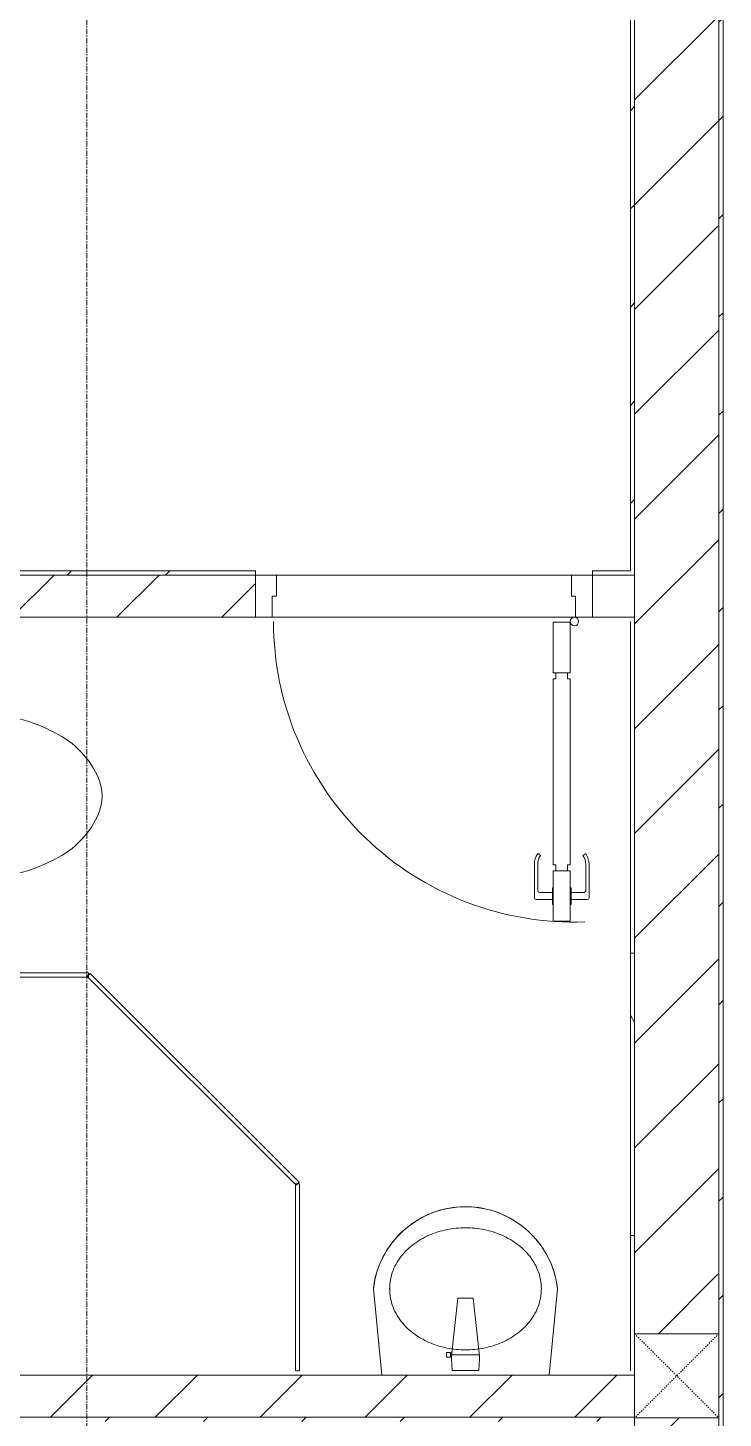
# Model space of a CAD drawing. Header units: millimetres. Extents: x 5357 to 201988, y -16345 to 109895.
# Drawn here: x 114813 to 116463, y 64835 to 68137 of the extents above; entities that cross this region are included whole.
import ezdxf

# ---------------------------------------------------------------- set-up
doc = ezdxf.new("R2010")
doc.units = ezdxf.units.MM
doc.linetypes.add('Dash', pattern=[6, 3, -3])
doc.linetypes.add('Grid Line', pattern=[22.225, 12.7, -3.175, 3.175, -3.175])
for name, color, linetype, lineweight in [('0-1', 7, 'Continuous', 5), ('A-DETL-GENF-1', 53, 'Continuous', 9), ('A-DOOR-1', 53, 'Continuous', 9), ('A-FLOR', 192, 'Continuous', 9), ('A-FLOR-1', 10, 'Continuous', 9), ('A-FLOR-2', 53, 'Continuous', 9), ('A-GLAZ-CURT-1', 53, 'Continuous', 9), ('A-WALL', 113, 'Continuous', 9), ('A-WALL-1', 9, 'Continuous', 18), ('A-WALL-2', 53, 'Continuous', 9), ('A-WALL-4', 113, 'Continuous', 18), ('A-WALL-PATT-1', 10, 'Continuous', 9), ('A-WALL-PATT-2', 53, 'Continuous', 9), ('A-WALL-PATT-3', 111, 'Continuous', 9), ('I-FURN-1', 53, 'Continuous', 9), ('I-WALL-1', 9, 'Continuous', 18), ('I-WALL-3', 2, 'Continuous', 18), ('P-SANR-FIXT-1', 53, 'Continuous', 9), ('P-SANR-FIXT-2', 221, 'Continuous', 9), ('S-COLS', 52, 'Continuous', 9), ('S-COLS-5', 52, 'Continuous', 18), ('S-COLS-6', 52, 'Dash', 9), ('S-COLS-HDLN', 52, 'Dash', 9), ('S-GRID-1', 1, 'Grid Line', 9)]:
    doc.layers.add(name, color=color, linetype=linetype, lineweight=lineweight)
pattern_1 = [(45, (0, 0), (-124.4508, 124.4508), [])]
pattern_2 = [(45, (0, 0), (-116.67262, 116.67262), [])]

# ---------------------------------------------------------------- blocks, each defined once
blk = doc.blocks.new('DOOR_CW_01 CANH MO-PANEL KINH - DIG_02-800x2200-CỬA NHÔM KÍNH-400864-TKCS_MB SÂN ĐƯỜNG NỘI BỘ')
at = {"layer": 'A-DETL-GENF-1'}
for p, q in [((-347, 772), (-307, 772)), ((-347, 652), (-347, 772)), ((-307, 772), (-307, 652)), ((-349, 731.8), (-347, 731.8)), ((-349, 692.2), (-349, 731.8)), ((-347, 692.2), (-347, 731.8)), ((-307, 692.2), (-307, 731.8)), ((-305, 731.8), (-307, 731.8)), ((-305, 692.2), (-305, 731.8)), ((-392, 637), (-392, 716.5)), ((-349, 720.5), (-388, 720.5)), ((-384, 699.5), (-384, 637)), ((-349, 703.5), (-380, 703.5)), ((-305, 720.5), (-266, 720.5)), ((-305, 703.5), (-274, 703.5)), ((-270, 699.5), (-270, 637)), ((-262, 637), (-262, 716.5)), ((-347, 692.2), (-349, 692.2)), ((-307, 692.2), (-305, 692.2)), ((-307, 652), (-347, 652)), ((-347, 638), (-341, 638)), ((-347, 638), (-347, 196)), ((-313, 652), (-341, 652)), ((-341, 652), (-341, 638)), ((-313, 638), (-313, 652)), ((-307, 638), (-313, 638)), ((-307, 196), (-307, 638)), ((-383.9, 611.2), (-377.3, 615.8)), ((-270.1, 611.2), (-276.7, 615.8)), ((-347, 196), (-341, 196)), ((-307, 182), (-347, 182)), ((-347, 182), (-347, 62)), ((-341, 196), (-341, 182)), ((-341, 182), (-313, 182)), ((-307, 196), (-313, 196)), ((-313, 182), (-313, 196)), ((-307, 62), (-307, 182)), ((-347, 62), (-307, 62))]:
    blk.add_line(p, q, dxfattribs=at)
blk.add_circle((-357, 60), 10, dxfattribs=at)
for centre, radius, start, end in [((-357, 60), 714, 360, 92), ((-388, 716.5), 4, 90, 180), ((-380, 699.5), 4, 90, 180), ((-274, 699.5), 4, 0, 90), ((-266, 716.5), 4, 0, 90), ((-347, 637), 45, 180, 215), ((-347, 637), 37, 180, 215), ((-307, 637), 37, 325, 0), ((-307, 637), 45, 325, 0)]:
    blk.add_arc(centre, radius, start, end, dxfattribs=at)
at = {"layer": 'A-DOOR-1'}
for p, q in [((-360, 50), (-400, 50)), ((-400, 50), (-400, -50)), ((-360, 0), (-360, 50)), ((-357, 50), (-332, 50)), ((400, 50), (360, 50)), ((360, 50), (360, 0)), ((400, -50), (400, 50)), ((-350, 0), (-360, 0)), ((-350, -50), (-350, 0)), ((360, 0), (350, 0)), ((350, 0), (350, -50)), ((-400, -50), (-350, -50)), ((350, -50), (400, -50))]:
    blk.add_line(p, q, dxfattribs=at)
blk = doc.blocks.new('GIUONG NGU-2TAB-1600x2000 - GIUONG NGU-2TAB-1600x2000-V115-TKCS_MB SÂN ĐƯỜNG NỘI BỘ')
at = {"layer": 'I-FURN-1'}
for p, q in [((458.5, 0), (8.5, 0)), ((8.5, 0), (8.5, -50)), ((458.5, -50), (458.5, 0)), ((2108.2, 0), (458.5, 0)), ((458.5, 0), (458.5, -50)), ((458.5, 0), (2108.2, 0)), ((2108.2, -50), (2108.2, 0)), ((2558.2, 0), (2108.2, 0)), ((2108.2, 0), (2108.2, -50)), ((2558.2, -50), (2558.2, 0)), ((458.5, -50), (8.5, -50)), ((8.5, -50), (8.5, -450.3)), ((8.5, -50), (458.5, -50)), ((458.5, -50), (8.5, -50)), ((8.5, -50), (8.5, -450.3)), ((458.5, -450.3), (458.5, -50)), ((2108.2, -50), (458.5, -50)), ((458.5, -50), (458.5, -1938.9)), ((458.5, -50), (2108.2, -50)), ((458.5, -1938.9), (458.5, -50)), ((458.5, -450.3), (458.5, -50)), ((458.5, -50), (2108.2, -50)), ((2558.2, -50), (2108.2, -50)), ((2108.2, -50), (2108.2, -450.3)), ((2108.2, -1938.9), (2108.2, -50)), ((2108.2, -50), (2558.2, -50)), ((2108.2, -50), (2558.2, -50)), ((2108.2, -450.3), (2108.2, -50)), ((2108.2, -50), (2108.2, -1938.9)), ((2558.2, -450.3), (2558.2, -50)), ((2558.2, -50), (2558.2, -450.3)), ((233.5, -86.8), (233.5, -413.5)), ((2333.2, -86.8), (2333.2, -413.5)), ((508.5, -100), (2058.2, -100)), ((508.5, -1938.9), (508.5, -100)), ((2058.2, -100), (2058.2, -1938.9)), ((120.2, -250.2), (346.8, -250.2)), ((2446.5, -250.2), (2219.8, -250.2)), ((8.5, -450.3), (458.5, -450.3)), ((8.5, -450.3), (458.5, -450.3)), ((2108.2, -450.3), (2558.2, -450.3)), ((2558.2, -450.3), (2108.2, -450.3)), ((1997.1, -2000), (569.6, -2000)), ((569.6, -2050), (1997.1, -2050)), ((1997.1, -2050), (569.6, -2050))]:
    blk.add_line(p, q, dxfattribs=at)
for centre in [(233.5, -250.2), (2333.2, -250.2)]:
    blk.add_circle(centre, 150.7, dxfattribs=at)
for centre, radius, start, end in [((569.6, -1938.9), 111.1, 180, 270), ((569.6, -1938.9), 111.1, 180, 270), ((569.6, -1938.9), 61.1, 180, 270), ((1997.1, -1938.9), 111.1, 270, 360), ((1997.1, -1938.9), 61.1, 270, 0), ((1997.1, -1938.9), 111.1, 270, 0)]:
    blk.add_arc(centre, radius, start, end, dxfattribs=at)
blk = doc.blocks.new('TOILET - TOILET-348229-TKCS_MB SÂN ĐƯỜNG NỘI BỘ')
at = {"layer": 'P-SANR-FIXT-1'}
for p, q in [((214.2, -19.1), (-214.2, -19.1)), ((194, -19.9), (-194, -19.9)), ((-171.7, -330.3), (-178.6, -355.5)), ((171.7, -330.3), (178.6, -355.5))]:
    blk.add_line(p, q, dxfattribs=at)
for centre, radius, start, end in [((-46.1, -111.1), 191.6, 151.2809, 176.4513), ((-9.8, -107.2), 207.3, 156.2862, 203.7138), ((-193.7, -26.4), 6.48, 92.3168, 156.2862), ((193.7, -26.4), 6.48, 23.7138, 87.6832), ((9.8, -107.2), 207.3, 336.2862, 23.7138), ((46.1, -111.1), 191.6, 3.5487, 28.7191), ((1.9, -114.1), 239.7, 176.4513, 195.2961), ((-1.9, -114.1), 239.7, 344.7039, 3.5487), ((-4, -115.7), 233.6, 195.2961, 215.2147), ((-189.1, -185.5), 11.7, 205.4105, 277.5788), ((178.9, -2951.3), 2778.4, 97.2351, 97.5788), ((-14.3, -1400.4), 1215.6, 90.3974, 97.407), ((0, -3462.8), 3278, 89.6026, 90.3974), ((14.3, -1400.4), 1215.6, 82.593, 89.6026), ((-178.9, -2951.3), 2778.4, 82.4212, 82.7649), ((189.1, -185.5), 11.7, 262.4212, 334.5895), ((4, -115.7), 233.6, 324.7853, 344.7039), ((0.6, -792.1), 586.9, 95.8322, 108.9927), ((0, -416), 206.1, 90, 122.0732), ((0, -786.7), 581.5, 84.1678, 95.8322), ((0, -416), 206.1, 57.9268, 90), ((-0.6, -792.1), 586.9, 71.0073, 84.1678), ((-195, -224.1), 13.8, 230.6724, 288.9927), ((-343.5, -327.4), 167.3, 355.4559, 27.38), ((-0.4, -384), 179.5, 127.4036, 162.5964), ((0.4, -384), 179.5, 17.4036, 52.5964), ((343.5, -327.4), 167.3, 152.62, 184.5441), ((195, -224.1), 13.8, 251.0073, 309.3276), ((-719.2, -297.5), 544.3, 346.0536, 355.4559), ((719.2, -297.5), 544.3, 184.5441, 190.2879), ((-1948.3, -805.1), 2171.2, 9.681, 10.8949), ((137.1, -461.2), 329.8, 174.3487, 207.6878), ((-137.1, -461.2), 329.8, 332.3122, 3.6835), ((45.1, -528.6), 217.6, 203.2216, 244.7718), ((-45.1, -528.6), 217.6, 295.2282, 336.7784), ((0, -624.4), 111.7, 244.7718, 295.2282)]:
    blk.add_arc(centre, radius, start, end, dxfattribs=at)
blk = doc.blocks.new('bonruatreo - Chậu rửa-348246-TKCS_MB SÂN ĐƯỜNG NỘI BỘ')
at = {"layer": 'P-SANR-FIXT-1'}
for p, q in [((-218.6, 205), (-198.4, 0)), ((-177.8, 205), (-180.6, 205)), ((198.4, 0), (218.6, 205)), ((-198.4, 0), (198.4, 0)), ((165, 0), (-165, 0))]:
    blk.add_line(p, q, dxfattribs=at)
at = {"layer": 'P-SANR-FIXT-1', "flags": 128}
blk.add_lwpolyline([(-218.6, 205), (-217.4, 213.7), (-215.9, 222.4), (-214, 231), (-211.8, 239.5), (-209.3, 247.9), (-206.4, 256.2), (-203.2, 264.4), (-199.6, 272.5), (-195.8, 280.4), (-191.6, 288.1), (-187.1, 295.7), (-182.3, 303.1), (-177.3, 310.3), (-171.9, 317.3), (-166.3, 324.1), (-160.4, 330.6), (-154.2, 336.9), (-147.8, 342.9), (-141.2, 348.7), (-134.3, 354.2), (-127.3, 359.4), (-120, 364.4), (-112.5, 369), (-104.9, 373.4), (-97.1, 377.4), (-89.1, 381.2), (-81, 384.6), (-72.7, 387.6), (-64.4, 390.4), (-55.9, 392.8), (-47.3, 394.8), (-38.7, 396.6), (-30, 397.9), (-21.3, 399), (-12.5, 399.6), (-3.7, 400), (5.1, 399.9), (13.9, 399.6), (22.6, 398.8), (31.4, 397.8), (40.1, 396.3), (48.7, 394.5), (57.2, 392.4), (65.7, 390), (74, 387.2), (82.2, 384.1), (90.3, 380.6), (98.3, 376.8), (106.1, 372.7), (113.7, 368.3), (121.1, 363.6), (128.4, 358.7), (135.4, 353.4), (142.2, 347.8), (148.8, 342), (155.2, 335.9), (161.3, 329.6), (167.2, 323), (172.8, 316.2), (178.1, 309.2), (183.1, 302), (187.8, 294.6), (192.2, 287), (196.4, 279.2), (200.2, 271.3), (203.7, 263.2), (206.8, 255), (209.7, 246.6), (212.2, 238.2), (214.3, 229.7), (216.1, 221.1), (217.6, 212.4), (218.6, 205)], dxfattribs=at)
at = {"layer": 'P-SANR-FIXT-1'}
blk.add_arc((0, 180), 220, 6.525, 173.475, dxfattribs=at)
for points in [[(-180, 205), (-180, 212.4), (-178.6, 227.3), (-172.4, 248.8), (-162.5, 268.9), (-149.4, 287), (-133.8, 303), (-116.1, 316.6), (-96.9, 327.9), (-76.5, 336.8), (-55.2, 343.5), (-33.3, 347.9), (-11.2, 350.1), (11.1, 350.1), (33.3, 347.9), (55.2, 343.5), (76.5, 336.8), (96.9, 327.9), (116.1, 316.6), (133.8, 302.9), (149.5, 287), (162.5, 268.8), (172.4, 248.8), (178.6, 227.3), (180, 212.4), (180, 205)], [(180, 205), (180, 197.6), (178.6, 182.7), (172.4, 161.2), (162.5, 141.2), (149.5, 123), (133.8, 107.1), (116.1, 93.4), (96.9, 82.1), (76.5, 73.2), (55.2, 66.5), (33.3, 62.1), (11.1, 59.9), (-11.2, 59.9), (-33.3, 62.1), (-55.2, 66.5), (-76.5, 73.2), (-96.9, 82.1), (-116.1, 93.4), (-133.8, 107), (-149.4, 123), (-162.5, 141.1), (-172.4, 161.2), (-178.6, 182.7), (-180, 197.6), (-180, 205)]]:
    blk.add_open_spline(points, degree=3, dxfattribs=at)
at = {"layer": 'P-SANR-FIXT-2'}
for p, q in [((-18.5, 182.5), (-32.2, 52.9)), ((18.5, 182.5), (-18.5, 182.5)), ((33, 45.4), (18.5, 182.5)), ((-35.6, 54.2), (-44.7, 54.2)), ((-44.7, 54.2), (-44.7, 42.8)), ((-44.7, 42.8), (-35.6, 42.8)), ((-35.6, 52.9), (-35.6, 54.2)), ((-32.2, 52.9), (-35.6, 52.9)), ((-35.6, 44.2), (-35.6, 52.9)), ((-35.6, 42.8), (-35.6, 44.2)), ((-35.6, 44.2), (-33.1, 44.2)), ((-32.2, 52.9), (-33.1, 44.2)), ((-33, 37.3), (-31.4, 12.2)), ((32.7, 48.5), (-32.7, 48.5)), ((31.4, 12.2), (33, 37.3)), ((-30.2, 11), (30.2, 11))]:
    blk.add_line(p, q, dxfattribs=at)
for centre, radius, start, end in [((5.5, 41.4), 38.7, 175.8543, 186.034), ((-5.5, 41.4), 38.7, 353.966, 6.034), ((-30.1, 12.3), 1.3, 183.5997, 268.7722), ((30.1, 12.3), 1.3, 271.2278, 356.4003)]:
    blk.add_arc(centre, radius, start, end, dxfattribs=at)
blk = doc.blocks.new('System Panel - Glazed-840186-TKCS_MB SÂN ĐƯỜNG NỘI BỘ')
at = {"layer": 'A-GLAZ-CURT-1'}
for p, q in [((222.1, 5), (-222.1, 5)), ((-222.1, 5), (-222.1, -5)), ((222.1, -5), (222.1, 5)), ((-222.1, -5), (222.1, -5))]:
    blk.add_line(p, q, dxfattribs=at)
blk = doc.blocks.new('System Panel - Glazed-579379-TKCS_MB SÂN ĐƯỜNG NỘI BỘ')
at = {"layer": 'A-GLAZ-CURT-1'}
for p, q in [((350.6, 5), (-350.6, 5)), ((-350.6, 5), (-350.6, -5)), ((350.6, -5), (350.6, 5)), ((-350.6, -5), (350.6, -5))]:
    blk.add_line(p, q, dxfattribs=at)
blk = doc.blocks.new('System Panel - Glazed-840300-TKCS_MB SÂN ĐƯỜNG NỘI BỘ')
at = {"layer": 'A-GLAZ-CURT-1'}
for p, q in [((327.4, 5), (-327.4, 5)), ((-327.4, 5), (-327.4, -5)), ((327.4, -5), (327.4, 5)), ((-327.4, -5), (327.4, -5))]:
    blk.add_line(p, q, dxfattribs=at)
blk = doc.blocks.new('NCV_TKTC_TANG 1_rvt-1-TKCS_MB SÂN ĐƯỜNG NỘI BỘ')
at = {"layer": 'A-WALL-PATT-1'}
h = blk.add_hatch(dxfattribs=at)
h.set_pattern_fill('FP_1', color=256, style=0, pattern_type=2)
h.set_pattern_definition(pattern_1)
h.paths.add_polyline_path([(116252.6, 66736.9), (116252.6, 66836.9), (116152.6, 66835.3), (116152.6, 66736.9), (116186.6, 66736.9)])
h.paths.add_polyline_path([(114252.6, 66736.9), (115352.6, 66736.9), (115352.6, 66836.9), (114252.1, 66834.9), (114252.2, 66736.9)])
h = blk.add_hatch(dxfattribs=at)
h.set_pattern_fill('FP_3', color=256, style=0, pattern_type=2)
h.set_pattern_definition([(0, (0, 0), (894.08, 223.52), [73.762, -596.798, 73.762, -596.798, -3576.32]), (0, (0, 0), (894.08, 223.52), [-1341.12, 73.762, -1267.358, 73.762, -596.798, -1564.64]), (0, (0, 0), (894.08, 223.52), [-3352.8, 73.762, -373.278, 73.762, -1043.838]), (120, (335.28, 111.76), (-640.614, 662.536), [73.762, -596.798, 73.762, -4173.118]), (120, (335.28, 111.76), (-640.614, 662.536), [-744.322, -596.798, 73.762, -1267.358, -2235.2]), (120, (335.28, 111.76), (-640.614, 662.536), [-2682.24, 73.762, -596.798, 73.762, -1490.878]), (120, (335.28, 111.76), (-640.614, 662.536), [-3426.562, -373.278, 73.762, -1043.838]), (240, (447.04, 558.8), (-253.466, -886.056), [73.762, -596.798, 73.762, -4173.118]), (240, (447.04, 558.8), (-253.466, -886.056), [-744.322, -596.798, 73.762, -1267.358, -2235.2]), (240, (447.04, 558.8), (-253.466, -886.056), [-2682.24, 73.762, -596.798, 73.762, -1490.878]), (240, (447.04, 558.8), (-253.466, -886.056), [-3426.562, -373.278, 73.762, -1043.838])])
h.paths.add_polyline_path([(116252.5, 64936.9), (116252.6, 66726.9), (116242.6, 66726.9), (116242.6, 64936.9), (116247.4, 64936.9)])
h = blk.add_hatch(dxfattribs=at)
h.set_pattern_fill('FP_1', color=256, style=0, pattern_type=2)
h.set_pattern_definition(pattern_1)
h.paths.add_polyline_path([(116252.6, 64836.9), (116252.6, 64936.9), (114252.6, 64936.9), (114252.6, 64836.9), (116111.9, 64836.9)])
h.paths.add_polyline_path([(111852.5, 64836.9), (114152.6, 64836.9), (114152.2, 64936.9), (111852.5, 64936.9), (111852.5, 64841.1)])
at = {"layer": 'A-WALL-PATT-2'}
h = blk.add_hatch(dxfattribs=at)
h.set_pattern_fill('FP_2', color=256, style=0, pattern_type=2)
h.set_pattern_definition(pattern_2)
h.paths.add_polyline_path([(116248.8, 66846.9), (116252.6, 66846.9), (116252.6, 69761.9), (116242.6, 69761.9), (116242.6, 66846.9)])
h = blk.add_hatch(dxfattribs=at)
h.set_pattern_fill('FP_2', color=256, style=0, pattern_type=2)
h.set_pattern_definition(pattern_2)
h.paths.add_polyline_path([(112152.6, 66836.9), (115352.6, 66837), (115352.6, 66846.9), (111852.6, 66846.9), (111852.6, 66836.9), (111875.4, 66836.9)])
h.paths.add_polyline_path([(116252.6, 66836.9), (116252.6, 66846.9), (116152.6, 66846.9), (116152.6, 66836.9), (116242.6, 66836.9)])
h = blk.add_hatch(dxfattribs=at)
h.set_pattern_fill('FP_2', color=256, style=0, pattern_type=2)
h.set_pattern_definition(pattern_2)
h.paths.add_polyline_path([(111764.4, 64826.9), (116242.6, 64826.9), (116242.6, 64836.9), (111742.6, 64836.9), (111742.6, 64826.9), (111763.9, 64826.9)])
h = blk.add_hatch(dxfattribs=at)
h.set_pattern_fill('FP_2', color=256, style=0, pattern_type=2)
h.set_pattern_definition(pattern_2)
h.paths.add_polyline_path([(116252.6, 61961.9), (116252.6, 62061.9), (116242.6, 62061.9), (116242.6, 61961.9)])
h.paths.add_polyline_path([(116242.6, 63151.9), (116252.6, 63151.9), (116252.5, 64836.9), (116242.6, 64836.9), (116242.6, 64527.9)])
at = {"layer": 'A-FLOR-1'}
for p, q in [((115402.6, 66837), (116102.6, 66837)), ((116102.6, 66837), (116152.6, 66837)), ((115392.6, 66737), (115352.6, 66737)), ((116112.6, 66737), (115392.6, 66737)), ((116152.6, 66737), (116112.6, 66737))]:
    blk.add_line(p, q, dxfattribs=at)
at = {"layer": 'A-FLOR-2'}
for p, q in [((116102.6, 66837), (115402.6, 66837)), ((115392.6, 66737), (116112.6, 66737))]:
    blk.add_line(p, q, dxfattribs=at)
at = {"layer": 'A-WALL-1'}
for p, q in [((116252.6, 66736.9), (116252.6, 66836.9)), ((115652.8, 64936.9), (114252.6, 64936.9)), ((116252.6, 64936.9), (116049.6, 64936.9)), ((116252.6, 64836.9), (116252.6, 64936.9)), ((114252.6, 64836.9), (116252.6, 64836.9))]:
    blk.add_line(p, q, dxfattribs=at)
at = {"layer": 'A-WALL-2'}
for p, q in [((115352.6, 66836.9), (114252.1, 66836.9)), ((114252.1, 66836.9), (115352.6, 66836.9)), ((115402.6, 66836.9), (116102.6, 66836.9)), ((116252.6, 66836.9), (116152.6, 66836.9)), ((116152.6, 66836.9), (116252.6, 66836.9)), ((114252.6, 66736.9), (115352.6, 66736.9)), ((116152.6, 66736.9), (116252.6, 66736.9))]:
    blk.add_line(p, q, dxfattribs=at)
at = {"layer": 'I-WALL-1'}
for p, q in [((116242.6, 69751.9), (116242.6, 66846.9)), ((116252.6, 66846.9), (116252.6, 69761.9)), ((115352.6, 66846.9), (111862.6, 66846.9)), ((115352.6, 66836.9), (115352.6, 66846.9)), ((116242.6, 66846.9), (116152.6, 66846.9)), ((116152.6, 66846.9), (116152.6, 66836.9)), ((116252.6, 66836.9), (116252.6, 66846.9)), ((116242.6, 66726.9), (116242.6, 64946.9)), ((116252.6, 64936.9), (116252.6, 66726.9)), ((116242.6, 64936.9), (116252.6, 64936.9)), ((116242.6, 64836.9), (114252.6, 64836.9)), ((116252.6, 64836.9), (116242.6, 64836.9)), ((116252.6, 63151.9), (116252.6, 64836.9))]:
    blk.add_line(p, q, dxfattribs=at)
at = {"layer": 'A-DOOR-1', "rotation": 180}
blk.add_blockref('DOOR_CW_01 CANH MO-PANEL KINH - DIG_02-800x2200-CỬA NHÔM KÍNH-400864-TKCS_MB SÂN ĐƯỜNG NỘI BỘ', (115752.6, 66786.9), dxfattribs=at)
at = {"layer": 'A-GLAZ-CURT-1'}
for name, p, rotation in [('System Panel - Glazed-840300-TKCS_MB SÂN ĐƯỜNG NỘI BỘ', (114629.4, 65887.4), 180), ('System Panel - Glazed-579379-TKCS_MB SÂN ĐƯỜNG NỘI BỘ', (115204.7, 65639.5), 134.9999999999999), ('System Panel - Glazed-840186-TKCS_MB SÂN ĐƯỜNG NỘI BỘ', (115452.6, 65169.5), 89.9999999999999)]:
    blk.add_blockref(name, p, dxfattribs=dict(at, rotation=rotation))
at = {"layer": 'I-FURN-1'}
blk.add_blockref('GIUONG NGU-2TAB-1600x2000 - GIUONG NGU-2TAB-1600x2000-V115-TKCS_MB SÂN ĐƯỜNG NỘI BỘ', (112584.3, 69825.3), dxfattribs=at)
at = {"layer": 'P-SANR-FIXT-1', "rotation": 89.99999999999868}
blk.add_blockref('TOILET - TOILET-348229-TKCS_MB SÂN ĐƯỜNG NỘI BỘ', (114252.6, 66312.4), dxfattribs=at)
at = {"layer": 'P-SANR-FIXT-1'}
blk.add_blockref('bonruatreo - Chậu rửa-348246-TKCS_MB SÂN ĐƯỜNG NỘI BỘ', (115851.2, 64936.9), dxfattribs=at)
blk = doc.blocks.new('G1_SOF - BO TRU - 200x200-3051103-TKCS_MB SÂN ĐƯỜNG NỘI BỘ')
at = {"layer": 'S-COLS-HDLN'}
for p, q in [((-100, -100), (100, 100)), ((100, -100), (-100, 100))]:
    blk.add_line(p, q, dxfattribs=at)

msp = doc.modelspace()

# ---------------------------------------------------------------- hatches: boundary and pattern name
at = {"layer": 'A-WALL-PATT-3'}
h = msp.add_hatch(dxfattribs=at)
h.set_pattern_fill('FP_2', color=256, style=0, pattern_type=2)
h.set_pattern_definition(pattern_2)
h.paths.add_polyline_path([(116462.6, 49161.9), (116462.6, 51761.9), (116452.6, 51761.9), (116452.6, 49161.9)])
h.paths.add_polyline_path([(116462.6, 52751.9), (116462.6, 53861.9), (116452.6, 53861.9), (116452.6, 52751.9)])
h.paths.add_polyline_path([(116452.6, 54951.9), (116462.6, 54951.9), (116462.6, 62061.9), (116452.6, 62061.9), (116452.6, 56479.8)])
h.paths.add_polyline_path([(116462.6, 63151.9), (116462.6, 70111.9), (116452.6, 70111.5), (116452.6, 63151.9)])
h = msp.add_hatch(dxfattribs=at)
h.set_pattern_fill('FP_1', color=256, style=0, pattern_type=2)
h.set_pattern_definition(pattern_1)
h.paths.add_polyline_path([(116452.6, 61911.9), (116452.5, 62061.9), (116252.6, 62061.9), (116252.6, 61961.9), (116452.6, 61961.9), (116452.6, 61911.9)])
h.paths.add_polyline_path([(116292.6, 63151.9), (116452.6, 63151.9), (116450.6, 64835.3), (116252.6, 64834.3), (116252.6, 63151.9)])
h.paths.add_polyline_path([(116452.6, 65035.3), (116452.6, 65035.3), (116452.6, 69761.9), (116252.6, 69761.9), (116252.6, 65035.3)])

# ---------------------------------------------------------------- linework, layer by layer
at = {"layer": 'A-FLOR'}
msp.add_line((116452.6, 64835.3), (116452.6, 65035.3), dxfattribs=at)
at = {"layer": 'A-WALL'}
for p, q in [((116452.6, 65035.3), (116452.6, 69761.9)), ((116452.6, 69761.9), (116452.6, 65035.3)), ((116252.6, 65035.3), (116452.6, 65035.3)), ((116452.6, 64835.3), (116252.6, 64835.3)), ((116452.6, 63151.9), (116452.6, 64835.3)), ((116452.6, 64835.3), (116452.6, 63151.9))]:
    msp.add_line(p, q, dxfattribs=at)
at = {"layer": 'A-WALL-4'}
for p, q in [((116252.6, 69761.9), (116252.6, 65035.3)), ((116252.6, 64835.3), (116252.6, 63151.9))]:
    msp.add_line(p, q, dxfattribs=at)
at = {"layer": 'I-WALL-3'}
for p, q in [((116462.6, 63151.9), (116462.6, 70111.9)), ((116452.6, 65035.3), (116452.6, 64835.3))]:
    msp.add_line(p, q, dxfattribs=at)
at = {"layer": 'S-COLS'}
for p, q in [((116452.5, 65035.3), (116252.5, 65035.3)), ((116252.5, 64835.3), (116452.5, 64835.3))]:
    msp.add_line(p, q, dxfattribs=at)
at = {"layer": 'S-COLS-5'}
for p, q in [((116252.5, 65035.3), (116252.5, 64835.3)), ((116452.5, 64835.3), (116452.5, 65035.3))]:
    msp.add_line(p, q, dxfattribs=at)
at = {"layer": 'S-GRID-1'}
for p, q in [((114952.6, 20960.6), (114952.6, 80482.7)), ((116452.6, 20960.6), (116452.6, 80482.7))]:
    msp.add_line(p, q, dxfattribs=at)

# ---------------------------------------------------------------- block references
at = {"layer": '0-1'}
msp.add_blockref('NCV_TKTC_TANG 1_rvt-1-TKCS_MB SÂN ĐƯỜNG NỘI BỘ', (0, 0), dxfattribs=at)
at = {"layer": 'S-COLS-6', "rotation": 180}
msp.add_blockref('G1_SOF - BO TRU - 200x200-3051103-TKCS_MB SÂN ĐƯỜNG NỘI BỘ', (116352.5, 64935.3), dxfattribs=at)

doc.saveas('drawing.dxf')
